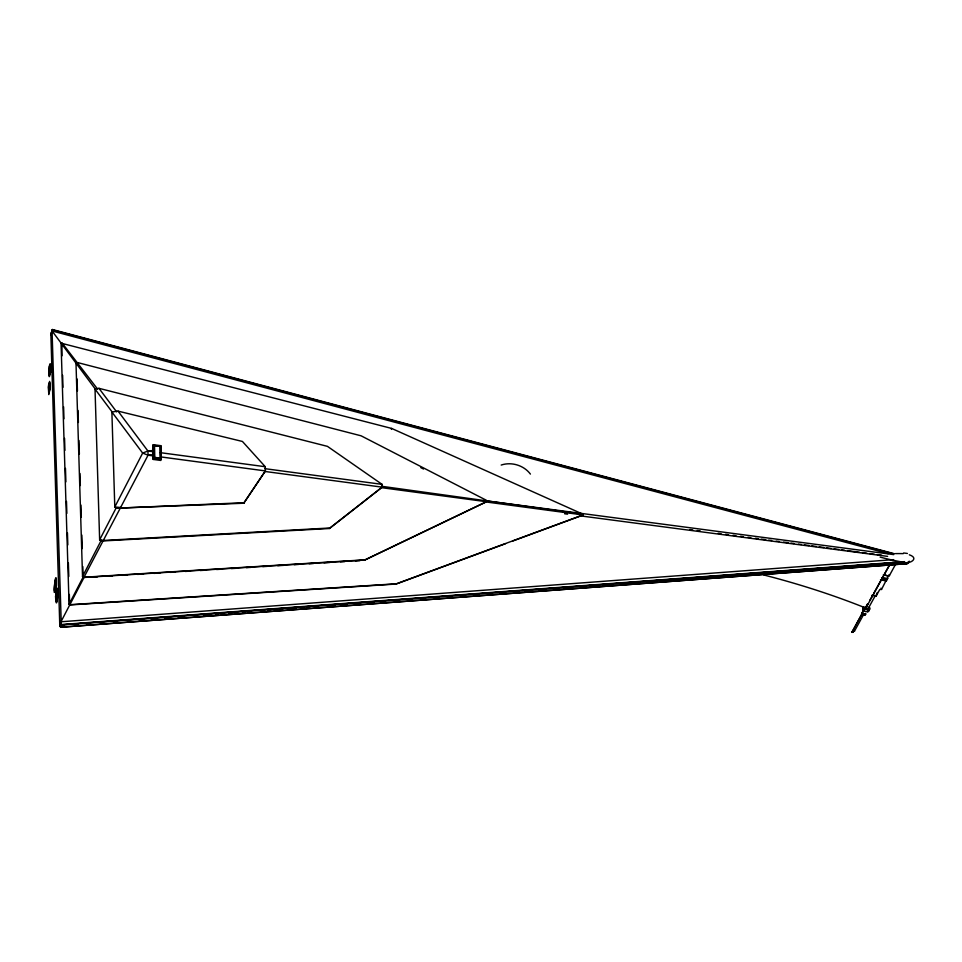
<?xml version="1.0" encoding="UTF-8"?>
<svg xmlns="http://www.w3.org/2000/svg" width="962" height="962" viewBox="0 0 962 962"><rect width="100%" height="100%" fill="white"/><g stroke="black" fill="none" stroke-linecap="round" stroke-linejoin="round"><path stroke-width="1.44" d="M48.966 368.506C48.136 391.39 53.187 357.78 49.483 366.089M48.316 386.76L48.809 394.612L50.277 387.506L49.639 381.385L48.521 385.125L48.87 393.59L50.12 387.59L49.579 382.419L48.629 385.57M56.421 586.038C56.65 558.441 51.335 609.848 56.265 585.882C56.662 563.997 51.972 601.935 56.073 587.349M49.17 366.859L49.302 375.252L50.252 373.4M50.577 372.631C51.948 369.42 50.289 357.936 49.278 367.316M865.511 613.912L865.091 614.706L861.808 614.009M872.065 595.346L876.105 596.139L879.761 589.49L881.517 589.465L880.952 588.203M60.594 627.248L906.841 563.696L60.594 627.248L59.788 625.697L50.878 334.872L52.369 329.509L894.335 553.715M51.912 331.445L52.369 329.509M51.058 334.271L51.683 331.794L50.878 334.872M854.496 631.12L853.234 630.507L854.472 631.168L863.756 614.261M391.39 429.389L391.654 428.427L61.051 343.157L69.06 604.34L69.661 604.954L396.128 584.042L505.543 543.674M118.037 411.123L242.436 441.462L265.271 466.726L265.392 470.923L243.735 503.234L116.005 508.213L114.791 506.986L111.881 411.989L118.037 411.123L147.92 451.01L148.052 455.206L83.742 577.729L82.528 576.503L75.998 363.299L77.742 362.614L361.099 435.81L486.459 500.324L486.495 501.719L381.577 487.674L382.07 484.355L327.441 446.356L98.978 388.323L95.022 389.105L99.639 539.838L100.854 541.065L329.365 528.511L382.167 487.157L382.07 484.355L264.73 468.638M364.61 560.088L486.495 501.719L364.61 560.088L84.031 577.477L60.967 621.777L59.788 625.697L64.274 625.36M904.424 561.976L61.303 624.879L52.056 330.952L888.203 553.607M153.223 444.672L153.198 459.427L160.822 460.449L161.255 459.343L160.834 445.695L153.223 444.672L153.198 459.427M154.521 445.55L159.788 446.26L154.521 445.55L154.786 457.527L160.149 457.996L154.786 457.527M160.834 445.695L160.654 454.99M103.066 540.969L99.639 539.838L116.005 508.213L244.312 502.717M100.854 541.065L82.528 576.503L84.319 577.212L364.899 559.836M82.816 566.606L83.129 577.116L69.06 604.34L69.949 604.689L396.416 583.79L582.984 514.935L582.972 514.237L391.654 428.427M875.721 595.586L872.342 595.165M889.622 564.91L865.848 608.08C832.611 594.744 798.412 583.85 763.744 574.951M868.987 610.509A2.032 1.503 28.8 0 1 867.604 611.772L862.854 610.894L863.828 606.878M861.88 613.227L863.443 610.377M852.007 631.926L853.066 632.371L852.007 631.926L862.144 613.491M852.019 632.419L864.165 610.028M868.241 607.816L868.265 608.705L865.211 608.14L867.628 603.739M865.848 608.08L867.856 603.823M869.888 600.132L872.606 595.454M873.941 593.025L881.3 579.641L886.363 580.531M882.863 576.791L883.91 574.891L887.373 575.733A1.383 1.022 28.8 0 0 889.345 574.855M883.91 575.06L889.549 564.814M865.463 614.261C863.84 615.139 866.918 614.381 865.379 613.407M868.121 608.693L875.252 595.731M877.284 592.508L876.105 596.139M867.195 611.736L868.65 609.872A2.032 1.503 28.8 0 0 869.023 607.046M884.799 580.314L885.846 578.415L887.397 578.631L887.361 577.404M885.244 580.579L886.291 578.679M885.653 580.687L886.699 578.787M881.517 589.465L886.543 579.629M889.369 575.637L895.406 564.658M243.735 503.234L265.392 470.923L161.784 457.046M329.365 528.511L382.167 487.157L264.815 471.44M152.922 450.505L147.92 451.01L142.665 453.078L114.791 506.986L120.984 507.515M512.554 541.077L582.695 515.199M501.19 465.055C511.556 461.58 523.845 465.331 530.411 474.086M111.881 411.989L142.665 453.078L148.052 455.206L153.054 454.701M60.967 621.777L893.602 559.643M61.412 624.542L904.533 561.64M901.586 562.301L59.969 625.096L60.726 626.839M74.747 624.578L77.742 624.362M86.724 623.689L89.719 623.46M100.192 622.679L103.187 622.462M113.66 621.68L116.655 621.452M139.105 619.781L142.099 619.552M151.082 618.891L154.076 618.662M164.55 617.881L167.544 617.664M178.018 616.882L181.012 616.654M203.463 614.983L206.457 614.754M215.44 614.081L218.434 613.864M228.908 613.083L231.902 612.854M242.376 612.072L245.37 611.856M267.821 610.173L270.815 609.956M279.798 609.283L282.792 609.054M293.266 608.273L296.26 608.056M306.734 607.275L309.728 607.046M332.179 605.375L335.173 605.146M344.155 604.485L347.15 604.256M357.623 603.475L360.618 603.258M371.091 602.477L374.086 602.248M396.536 600.577L399.531 600.348M435.449 597.667L438.444 597.45M460.894 595.767L463.888 595.55M474.374 594.769L477.356 594.54M499.807 592.869L502.801 592.64M525.252 590.969L528.246 590.74M538.732 589.959L541.726 589.742M564.165 588.059L567.159 587.842M589.61 586.171L592.604 585.942M603.09 585.161L606.084 584.932M628.523 583.261L631.517 583.044M653.968 581.361L656.962 581.144M667.448 580.363L670.442 580.134M692.88 578.463L695.875 578.234M745.273 574.554L748.268 574.326M757.238 573.653L760.233 573.436M770.718 572.655L773.713 572.426M784.186 571.644L787.181 571.428M809.631 569.745L812.625 569.528M821.596 568.855L824.59 568.638M835.076 567.857L838.07 567.628M848.544 566.846L851.538 566.618M873.989 564.947L876.983 564.718M885.966 564.057L888.948 563.828M91.198 577.272L97.174 576.899M107.624 576.25L112.097 575.973M122.547 575.324L127.02 575.048M137.47 574.398L143.434 574.037M153.884 573.388L159.86 573.015M170.298 572.366L174.783 572.089M185.233 571.44L189.706 571.163M200.156 570.514L206.121 570.153M216.57 569.504L221.044 569.227M231.493 568.578L235.967 568.302M246.416 567.652L250.89 567.376M262.83 566.63L267.316 566.353M277.753 565.716L283.73 565.343M294.18 564.694L298.653 564.417M309.103 563.768L313.576 563.491M324.026 562.842L329.99 562.469M340.44 561.832L344.913 561.555M355.363 560.906L359.848 560.63M329.942 527.994L103.643 540.452L99.639 539.838M903.679 552.982L907.37 553.463M900.24 561.988L905.458 562.734A3.511 2.706 16.7 0 0 909.222 561.327M898.797 562.265L904.376 562.806M892.748 562.265L905.158 563.72A3.511 2.706 16.7 0 0 909.102 561.387M485.942 500.829L893.758 554.617M564.622 513.78L567.604 514.177M579.509 515.752L887.601 556.373M147.92 451.01L151.96 451.551M160.173 452.645L265.271 466.726M381.541 486.267L582.972 514.237M148.052 455.206L153.439 455.928M486.207 501.984L582.984 514.935M689.838 529.545L692.808 529.942M697.27 530.543L700.252 530.94M718.109 533.333L721.079 533.73M725.54 534.331L728.523 534.728M732.984 535.329L735.966 535.726M740.427 536.315L743.398 536.724M747.859 537.313L750.841 537.71M755.302 538.311L758.284 538.708M761.255 539.105L765.716 539.706M768.698 540.103L771.668 540.5M776.142 541.101L779.112 541.498M783.573 542.099L788.034 542.7M791.017 543.097L793.987 543.494M798.46 544.095L801.43 544.492M804.412 544.889L808.874 545.49M811.844 545.887L816.317 546.488M819.287 546.885L823.749 547.474M826.731 547.883L831.192 548.472M834.162 548.869L838.636 549.47M841.606 549.867L844.588 550.264M847.558 550.673L859.463 552.26M862.445 552.657L866.906 553.258M869.876 553.655L874.338 554.256M877.32 554.653L881.781 555.254M153.631 458.321L161.255 459.343M883.369 574.783L888.263 575.949L889.153 574.879M881.805 577.633L885.846 578.415M881.553 577.789L886.23 578.871A1.443 1.07 28.8 0 0 887.553 577.296M880.507 579.689L885.184 580.771A1.443 1.07 28.8 0 0 886.507 579.184M863.888 608.994L868.241 609.836M862.084 613.828L864.994 614.393M52.273 329.846L892.772 553.667M83.129 577.116L84.031 577.477M909.318 554.797C919.816 558.369 909.547 564.49 903.571 562.289A211.003 162.337 16.7 0 1 880.11 557.094M420.839 467.652L423.508 469.023M75.998 363.299L76.599 363.913M98.978 388.323L116.618 411.856M97.547 389.033L61.929 342.809L62.037 355.784M52.056 330.952L95.358 389.153M95.022 389.105L112.229 412.061M865.451 613.792L865.042 614.958L861.639 614.321L861.76 612.614L861.904 614.141M60.81 622.27L61.303 624.879M865.187 607.214L865.211 608.14M862.758 607.719L862.854 610.894M862.048 612.902L862.156 613.984M159.788 446.26L160.053 458.237M77.068 378.932L77.429 390.933M78.03 410.461L78.391 422.474M78.944 440.488L79.365 454.004M79.966 473.52L80.327 485.533M80.928 505.05L81.289 517.063M81.842 535.076L82.263 548.593M62.626 375.288L62.999 387.301M63.6 406.818L63.961 418.819M64.562 438.335L64.923 450.348M65.476 468.362L65.897 481.866M66.486 501.382L66.859 513.383M67.46 532.9L67.821 544.913M68.374 562.926L68.795 576.43M69.336 594.444L69.661 604.954M895.442 553.607A211.003 162.337 16.7 0 1 903.306 553.619M908.224 562.036A2.754 2.116 16.7 0 1 907.779 562.638M55.568 596.44C56.71 619.925 60.089 569.54 55.568 596.44M55.748 596.308C56.71 616.161 59.572 573.58 55.748 596.308"/></g></svg>
